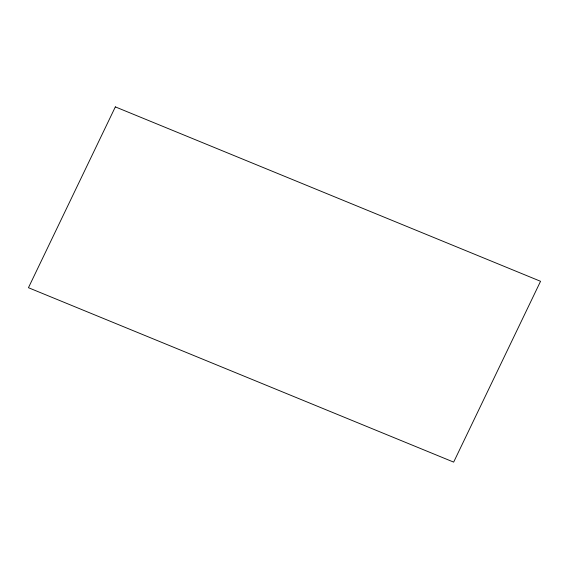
<?xml version="1.0" encoding="UTF-8"?>
<svg xmlns="http://www.w3.org/2000/svg" width="569" height="569" viewBox="0 0 569 569"><rect width="100%" height="100%" fill="white"/><g stroke="black" fill="none" stroke-linecap="round" stroke-linejoin="round"><path stroke-width="0.85" d="M115.343 106.887L28.45 287.708L453.657 462.113L540.55 281.292L115.343 106.887"/></g></svg>
